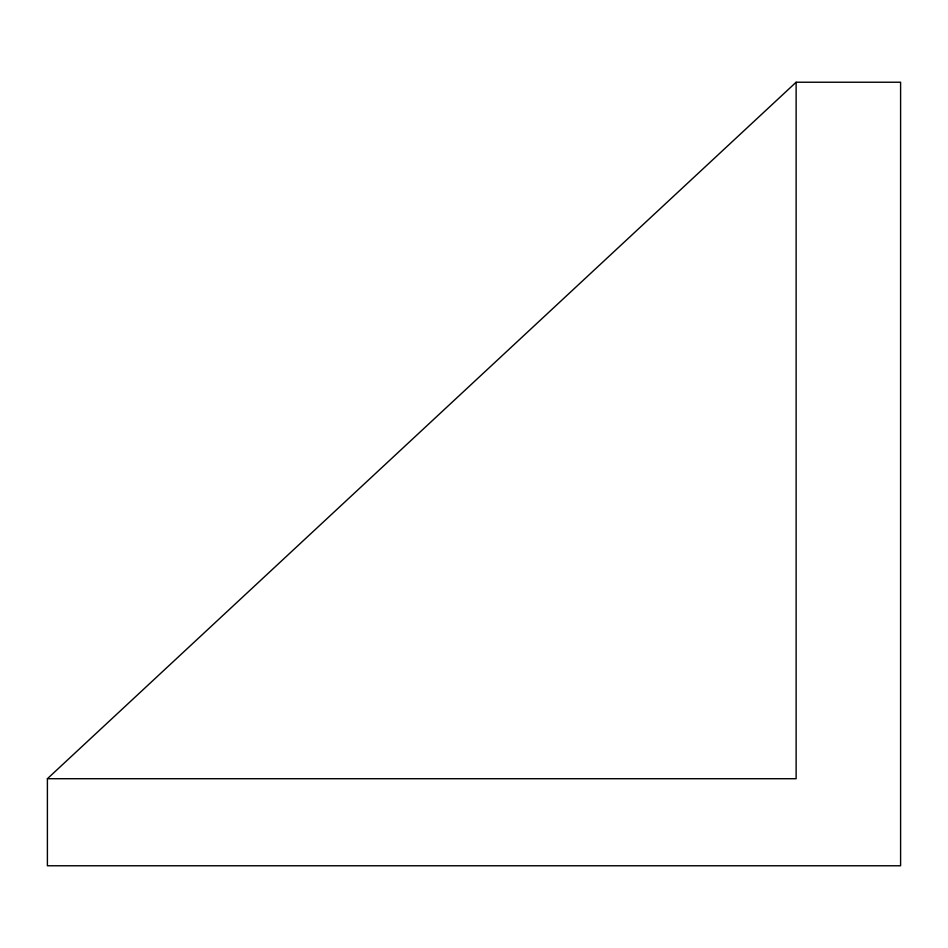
<?xml version="1.0" encoding="UTF-8"?>
<svg xmlns="http://www.w3.org/2000/svg" width="948" height="948" viewBox="0 0 948 948"><rect width="100%" height="100%" fill="white"/><g stroke="black" fill="none" stroke-linecap="round" stroke-linejoin="round"><path stroke-width="1.42" d="M47.4 778.711L796.13 82.227L900.6 82.227L900.6 865.773L47.4 865.773L47.4 778.711L796.13 778.711L796.13 82.227"/></g></svg>
